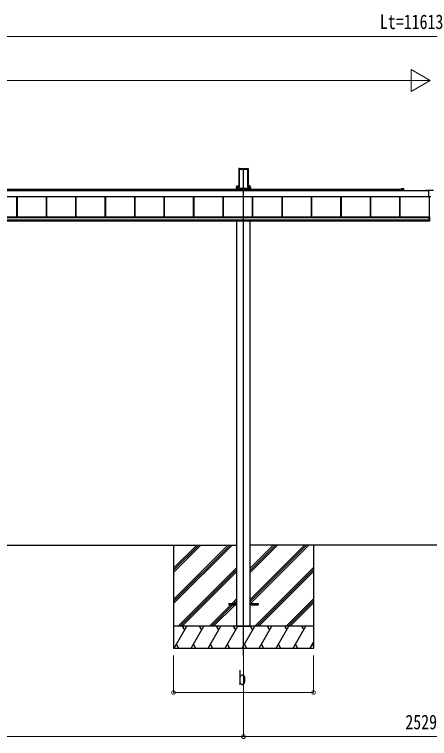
# Model space of a CAD drawing. Units: millimetres, scale not verified. Extents: x -12615 to 12615, y -8910 to 8910.
# Drawn here: x -2098 to 720, y -5851 to -938 of the extents above; entities that cross this region are included whole.
import ezdxf
from ezdxf.enums import TextEntityAlignment as Align

# ---------------------------------------------------------------- set-up
doc = ezdxf.new("R2010")
doc.units = ezdxf.units.MM
doc.header["$LTSCALE"] = 50
for name, color, linetype in [('0-3_YKK_11', 7, 'Continuous'), ('0-4_YKK_12', 2, 'Continuous'), ('0-5_YKK_13', 4, 'Continuous'), ('0-6_YKK_A1', 4, 'Continuous')]:
    doc.layers.add(name, color=color, linetype=linetype)
doc.layers.add('0-7_YKK_D', color=6, linetype='Continuous', lineweight=18)
doc.styles.add('ＭＳ ゴシック', font='')
doc.styles.get('ＭＳ ゴシック').set_extended_font_data('MS Gothic')

msp = doc.modelspace()

# ---------------------------------------------------------------- linework, layer by layer
at = {"layer": '0-3_YKK_11'}
msp.add_line((720.06, -2310.44), (720.06, -2175.71), dxfattribs=at)
at = {"layer": '0-4_YKK_12'}
msp.add_line((-542.94, -5288), (-542.94, -1983.69), dxfattribs=at)
at = {"layer": '0-5_YKK_13'}
for p, q in [((695.06, -2130.71), (695.06, -2132.71)), ((695.06, -2130.71), (748.06, -2130.71)), ((695.06, -2132.71), (714.06, -2132.71)), ((714.06, -2132.71), (714.06, -2175.71)), ((729.06, -2175.71), (714.06, -2175.71))]:
    msp.add_line(p, q, dxfattribs=at)
at = {"layer": '0-6_YKK_A1'}
for p, q in [((-574.19, -1989.04), (-574.19, -2105.71)), ((-573.83, -1983.19), (-574.18, -1988.69)), ((-573.39, -1983.65), (-573.83, -1983.19)), ((-573.33, -1982.72), (-571.29, -1982.72)), ((-573.33, -1982.72), (-572.89, -1983.19)), ((-573.31, -2099.66), (-573.31, -1984.54)), ((-572.81, -1984.21), (-572.81, -2099.34)), ((-570.98, -1983.05), (-571.29, -1982.72)), ((-570.98, -1983.05), (-514.9, -1983.05)), ((-570.44, -1986.19), (-515.44, -1986.19)), ((-570.44, -2107.55), (-570.44, -1986.19)), ((-514.9, -1983.05), (-514.59, -1982.72)), ((-514.59, -1982.72), (-512.55, -1982.72)), ((-513.07, -2099.34), (-513.07, -1984.21)), ((-512.99, -1983.19), (-512.55, -1982.72)), ((-512.57, -1984.54), (-512.57, -2099.66)), ((-512.05, -1983.19), (-512.49, -1983.65)), ((-512.05, -1983.19), (-511.7, -1988.69)), ((-511.69, -1989.04), (-511.69, -2105.71)), ((-590.35, -2116.46), (-590.35, -2109.58)), ((-590.31, -2108.61), (-575.3, -2108.61)), ((-588.35, -2109.67), (-588.35, -2116.46)), ((-574.77, -2109.67), (-588.35, -2109.67)), ((-588.14, -2099.28), (-574.19, -2099.28)), ((-588.14, -2108.61), (-588.14, -2099.28)), ((-574.2, -2106.07), (-574.3, -2107.68)), ((-573.78, -2108.23), (-573.4, -2102.14)), ((-572.9, -2102.17), (-573.28, -2108.26)), ((-512.6, -2108.26), (-512.98, -2102.17)), ((-512.48, -2102.14), (-512.1, -2108.23)), ((-497.74, -2099.28), (-511.69, -2099.28)), ((-511.68, -2106.07), (-511.58, -2107.68)), ((-511.11, -2109.17), (-497.53, -2109.17)), ((-497.53, -2109.67), (-511.11, -2109.67)), ((-510.58, -2108.61), (-495.57, -2108.61)), ((-497.74, -2108.61), (-497.74, -2099.28)), ((-497.53, -2109.17), (-497.53, -2109.67)), ((-497.53, -2116.46), (-497.53, -2109.67)), ((-495.54, -2109.58), (-495.54, -2116.46)), ((-5078.44, -2132.61), (695.06, -2132.61)), ((-4902.94, -2122.64), (529.31, -2122.64)), ((-590.81, -2116.46), (-590.81, -2116.96)), ((-590.81, -2116.96), (-590.35, -2116.96)), ((-588.35, -2116.46), (-590.35, -2116.46)), ((-588.35, -2116.96), (-590.35, -2116.96)), ((-590.34, -2116.46), (-590.34, -2116.96)), ((-588.35, -2116.46), (-497.53, -2116.46)), ((-588.35, -2116.46), (-588.35, -2116.96)), ((-588.35, -2116.96), (-497.53, -2116.96)), ((-588.14, -2122.64), (-588.14, -2116.96)), ((-587.94, -2116.96), (-587.94, -2122.64)), ((-586.94, -2116.62), (-498.94, -2116.62)), ((-497.94, -2116.96), (-497.94, -2122.64)), ((-497.74, -2122.64), (-497.74, -2116.96)), ((-495.54, -2116.46), (-497.53, -2116.46)), ((-497.53, -2116.46), (-497.53, -2116.96)), ((-495.54, -2116.96), (-497.53, -2116.96)), ((-495.07, -2116.96), (-495.54, -2116.96)), ((-495.53, -2116.46), (-495.53, -2116.96)), ((-495.07, -2116.46), (-495.07, -2116.96)), ((534.6, -2120.14), (529.31, -2120.14)), ((529.31, -2122.64), (542.76, -2122.64)), ((543.06, -2120.14), (535.52, -2120.14)), ((543.06, -2122.94), (543.06, -2132.61)), ((545.56, -2132.61), (545.56, -2122.64)), ((-5078.44, -2172.55), (714.06, -2172.55)), ((-5078.44, -2172.79), (714.06, -2172.79)), ((-2081.44, -2310.7), (-2081.44, -2172.79)), ((-2081.44, -2310.7), (-2081.44, -2172.79)), ((-2078.84, -2310.7), (-2078.84, -2172.79)), ((-2078.84, -2310.7), (-2078.84, -2172.79)), ((-2078.44, -2310.7), (-2078.44, -2172.79)), ((-1881.44, -2310.7), (-1881.44, -2172.79)), ((-1878.84, -2310.7), (-1878.84, -2172.79)), ((-1878.44, -2310.7), (-1878.44, -2172.79)), ((-1681.44, -2310.7), (-1681.44, -2172.79)), ((-1678.84, -2310.7), (-1678.84, -2172.79)), ((-1678.44, -2310.7), (-1678.44, -2172.79)), ((-1481.44, -2310.7), (-1481.44, -2172.79)), ((-1478.84, -2310.7), (-1478.84, -2172.79)), ((-1478.44, -2310.7), (-1478.44, -2172.79)), ((-1281.44, -2310.7), (-1281.44, -2172.79)), ((-1278.84, -2310.7), (-1278.84, -2172.79)), ((-1278.44, -2310.7), (-1278.44, -2172.79)), ((-1081.44, -2310.7), (-1081.44, -2172.79)), ((-1078.84, -2310.7), (-1078.84, -2172.79)), ((-1078.44, -2310.7), (-1078.44, -2172.79)), ((-881.44, -2310.7), (-881.44, -2172.79)), ((-878.84, -2310.7), (-878.84, -2172.79)), ((-878.44, -2310.7), (-878.44, -2172.79)), ((-681.44, -2310.7), (-681.44, -2172.79)), ((-678.84, -2310.7), (-678.84, -2172.79)), ((-678.44, -2310.7), (-678.44, -2172.79)), ((-481.44, -2310.7), (-481.44, -2172.79)), ((-478.84, -2310.7), (-478.84, -2172.79)), ((-478.44, -2310.7), (-478.44, -2172.79)), ((-281.44, -2310.7), (-281.44, -2172.79)), ((-278.84, -2310.7), (-278.84, -2172.79)), ((-278.44, -2310.7), (-278.44, -2172.79)), ((-81.44, -2310.7), (-81.44, -2172.79)), ((-78.84, -2310.7), (-78.84, -2172.79)), ((-78.44, -2310.7), (-78.44, -2172.79)), ((118.56, -2310.7), (118.56, -2172.79)), ((121.16, -2310.7), (121.16, -2172.79)), ((121.56, -2310.7), (121.56, -2172.79)), ((318.56, -2310.7), (318.56, -2172.79)), ((321.16, -2310.7), (321.16, -2172.79)), ((321.56, -2310.7), (321.56, -2172.79)), ((518.56, -2310.7), (518.56, -2172.79)), ((521.16, -2310.7), (521.16, -2172.79)), ((521.56, -2310.7), (521.56, -2172.79)), ((-5076.44, -2310.7), (716.56, -2310.7)), ((-5076.44, -2312.71), (716.56, -2312.71)), ((-5076.44, -2314.51), (716.56, -2314.51)), ((-5076.44, -2314.51), (716.56, -2314.51)), ((-5076.44, -2331.48), (716.56, -2331.48)), ((-5076.44, -2337.97), (716.56, -2337.97)), ((-588.14, -5088), (-588.14, -2337.97)), ((-497.74, -5088), (-497.74, -2337.97)), ((720.06, -2310.44), (716.56, -2310.44)), ((720.06, -2332.88), (716.56, -2332.88)), ((720.06, -2339.5), (716.56, -2339.5)), ((-3771.74, -4538), (-588.14, -4538)), ((-1017.94, -4538), (-1017.94, -5238)), ((-1017.94, -4907.18), (-648.62, -4538)), ((-1017.94, -4921.32), (-634.48, -4538)), ((-1017.94, -4935.46), (-620.34, -4538)), ((-1017.94, -4723.33), (-832.47, -4538)), ((-1017.94, -4709.19), (-846.61, -4538)), ((-1017.94, -4695.05), (-860.75, -4538)), ((1940.86, -4538), (-497.74, -4538)), ((-497.6, -4907.48), (-128.26, -4538)), ((-497.6, -4921.62), (-114.12, -4538)), ((-497.6, -4723.63), (-312.11, -4538)), ((-497.6, -4709.49), (-326.25, -4538)), ((-497.6, -4695.35), (-340.39, -4538)), ((-495.34, -4933.5), (-99.98, -4538)), ((-67.94, -4538), (-67.94, -5238)), ((-986.63, -5088), (-588, -4689.51)), ((-972.49, -5088), (-588, -4703.65)), ((-465.99, -5088), (-67.94, -4689.81)), ((-451.85, -5088), (-67.94, -4703.95)), ((-958.35, -5088), (-588, -4717.8)), ((-437.7, -5088), (-67.94, -4718.1)), ((-619.86, -4933.5), (-588, -4901.64)), ((-254, -5088), (-67.94, -4901.94)), ((-774.36, -5088), (-628.86, -4942.5)), ((-760.21, -5088), (-614.71, -4942.5)), ((-746.07, -5088), (-600.57, -4942.5)), ((-643, -4933.5), (-643, -4942.5)), ((-643, -4933.5), (-588, -4933.5)), ((-643, -4942.5), (-588, -4942.5)), ((-605.71, -4933.5), (-588, -4915.78)), ((-591.57, -4933.5), (-588, -4929.93)), ((-498, -4933.5), (-443, -4933.5)), ((-498, -4942.5), (-443, -4942.5)), ((-443, -4933.5), (-443, -4942.5)), ((-239.86, -5088), (-67.94, -4916.08)), ((-225.71, -5088), (-67.94, -4930.23)), ((-67.94, -5088), (-1017.94, -5088)), ((-1013.66, -5238), (-927.06, -5088)), ((-942.06, -5113.98), (-957.06, -5088)), ((-898.05, -5238), (-811.45, -5088)), ((-826.45, -5113.98), (-841.45, -5088)), ((-782.58, -5238), (-695.98, -5088)), ((-710.98, -5113.98), (-725.98, -5088)), ((-667.11, -5238), (-580.51, -5088)), ((-595.51, -5113.98), (-610.51, -5088)), ((-588.14, -5088), (-497.74, -5088)), ((-551.64, -5238), (-465.04, -5088)), ((-480.04, -5113.98), (-495.04, -5088)), ((-436.17, -5238), (-349.71, -5088)), ((-364.57, -5113.98), (-379.57, -5088)), ((-320.84, -5238), (-234.24, -5088)), ((-264.24, -5088), (-249.24, -5113.98)), ((-205.37, -5238), (-118.77, -5088)), ((-148.77, -5088), (-133.77, -5113.98)), ((-89.9, -5238), (-67.94, -5199.96)), ((-1017.94, -5238), (-67.94, -5238)), ((-998.67, -5212.02), (-983.67, -5238)), ((-883.05, -5212.02), (-868.06, -5238)), ((-767.58, -5212.02), (-752.58, -5238)), ((-652.11, -5212.02), (-637.11, -5238)), ((-536.64, -5212.02), (-521.64, -5238)), ((-421.17, -5212.02), (-406.17, -5238)), ((-305.84, -5212.02), (-290.85, -5238)), ((-190.38, -5212.02), (-175.38, -5238)), ((-74.91, -5212.02), (-67.94, -5224.08))]:
    msp.add_line(p, q, dxfattribs=at)
for points in [[(-590.81, -2109.11), (-590.81, -2116.46), (-590.35, -2116.46)], [(-588.35, -2109.67), (-588.35, -2109.17), (-574.77, -2109.17)], [(-495.07, -2109.11), (-495.07, -2116.46), (-495.54, -2116.46)], [(716.56, -2310.44), (716.56, -2332.88), (716.56, -2339.5)], [(717.06, -2310.44), (717.06, -2332.88), (717.06, -2339.5)], [(720.06, -2310.44), (720.06, -2332.88), (720.06, -2339.5)]]:
    msp.add_lwpolyline(points, dxfattribs=at)
for centre, radius, start, end in [((-589.84, -2109.58), 0.501, 90.24971, 179.75029), ((-496.04, -2109.58), 0.501, 0.24971, 89.75029), ((529.31, -2121.39), 1.25, 90, 270), ((534.6, -2120.34), 0.2, 23.57818, 90), ((535.06, -2120.14), 0.3, 203.57818, 336.42182), ((535.52, -2120.34), 0.2, 90, 156.42182), ((542.76, -2122.94), 0.3, 360, 90), ((543.06, -2122.64), 2.5, 0, 90)]:
    msp.add_arc(centre, radius, start, end, dxfattribs=at)
for centre, major_axis, ratio, start_param, end_param in [((-574.15, -1988.69), (0.031, 0.5), 0.061627, 1.5746234, 2.3600215), ((-573.33, -1983.22), (0.346, -0.364), 0.996462, 2.3838095, 3.8892836), ((-573.62, -1986.69), (0.22, 3.04), 0.070684, 5.5043854, 6.2286971), ((-573.12, -1986.72), (0.22, 3.54), 0.060877, 5.5025319, 6.2268436), ((-512.76, -1986.72), (-0.22, 3.54), 0.060877, 0.0563417, 0.7806534), ((-512.26, -1986.69), (-0.22, 3.04), 0.070684, 0.0544883, 0.7787999), ((-512.55, -1983.22), (-0.346, -0.364), 0.996462, 2.3939017, 3.8993758), ((-511.73, -1988.69), (-0.031, 0.5), 0.061627, 3.9231638, 4.7085619), ((-590.31, -2109.11), (0.355, -0.355), 0.99628, 2.358058, 3.9251274), ((-588.35, -2109.57), (2, 0), 0.045872, 3.2026792, 4.712389), ((-588.35, -2109.07), (1.5, 0), 0.061163, 3.2026792, 4.712389), ((-575.3, -2107.61), (0.691, -0.728), 0.996462, 5.5254021, 7.0308762), ((-574.78, -2108.16), (-0.693, 0.73), 0.992955, 2.3838095, 3.8892836), ((-574.78, -2108.16), (1.04, -1.09), 0.996462, 5.5254021, 7.0308762), ((-574.23, -2106.07), (0.031, 0.5), 0.061627, 4.716216, 5.5016142), ((-573.62, -2102.14), (0.22, 3.5), 0.061627, 4.716216, 5.5016142), ((-573.12, -2102.17), (0.22, 4), 0.053972, 4.7153191, 5.5007173), ((-512.76, -2102.17), (-0.22, 4), 0.053972, 0.782468, 1.5678662), ((-511.1, -2108.16), (-1.04, -1.09), 0.996462, 5.5354944, 7.0409685), ((-512.26, -2102.14), (-0.22, 3.5), 0.061627, 0.7815711, 1.5669693), ((-511.1, -2108.16), (0.693, 0.73), 0.992955, 2.3939017, 3.8993758), ((-511.65, -2106.07), (-0.031, 0.5), 0.061627, 0.7815711, 1.5669693), ((-510.58, -2107.61), (-0.691, -0.728), 0.996462, 5.5354944, 7.0409685), ((-497.53, -2109.07), (1.5, 0), 0.061163, 4.712389, 6.2220988), ((-497.53, -2109.57), (2, 0), 0.045872, 4.712389, 6.2220988), ((-495.57, -2109.11), (-0.355, -0.355), 0.99628, 2.358058, 3.9251274)]:
    msp.add_ellipse(centre, major_axis=major_axis, ratio=ratio, start_param=start_param, end_param=end_param, dxfattribs=at)
at = {"layer": '0-7_YKK_D'}
for p, q in [((6378.06, -1086.19), (-4934.94, -1086.19)), ((725.06, -1386.19), (595.16, -1311.19)), ((595.16, -1311.19), (595.16, -1461.19)), ((575.06, -1386.19), (-4934.94, -1386.19)), ((725.06, -1386.19), (465.25, -1386.19)), ((725.06, -1386.19), (595.16, -1461.19)), ((-1017.94, -5288), (-1017.94, -5539)), ((-542.94, -5289), (-542.94, -5839)), ((-542.94, -5289), (-542.94, -5839)), ((-67.94, -5288), (-67.94, -5539)), ((-1017.94, -5538), (-67.94, -5538)), ((-3816.94, -5838), (-542.94, -5838)), ((1986.06, -5838), (-542.94, -5838))]:
    msp.add_line(p, q, dxfattribs=at)
for centre in [(-1017.94, -5538), (-67.94, -5538), (-542.94, -5838), (-542.94, -5838)]:
    msp.add_circle(centre, 12.75, dxfattribs=at)

# ---------------------------------------------------------------- texts
at = {"layer": '0-7_YKK_D', "style": 'ＭＳ ゴシック', "width": 0.8}
for s, p in [('Lt=11613', (383.16, -1066.19)), ('b', (-578.94, -5518)), ('2529', (555.96, -5818))]:
    msp.add_text(s, height=98.97, dxfattribs=at).set_placement(p, align=Align.BOTTOM_LEFT)

doc.saveas('drawing.dxf')
